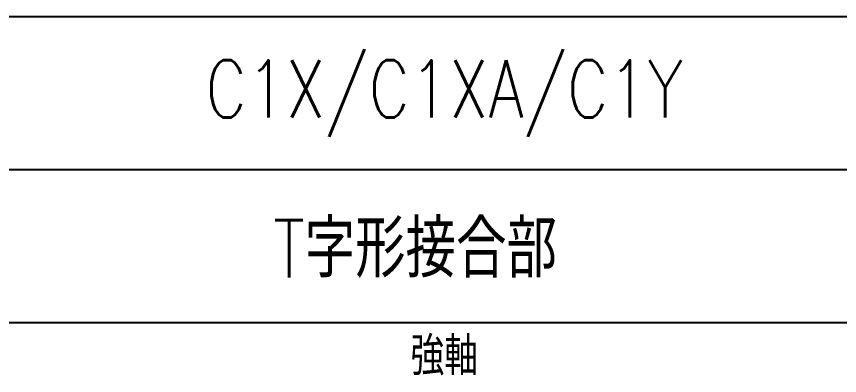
# Model space of a CAD drawing. Extents: x -668440 to 1010955, y -1678500 to 210463.
# Drawn here: x -638085 to -618698, y -883628 to -875179 of the extents above; entities that cross this region are included whole.
import ezdxf
from ezdxf.enums import TextEntityAlignment as Align

# ---------------------------------------------------------------- set-up
doc = ezdxf.new("R2010")
doc.units = 0
doc.header["$MEASUREMENT"] = 0
doc.layers.get('0').update_dxf_attribs({"color": 3, "linetype": 'CONTINUOUS'})
doc.layers.get('Defpoints').update_dxf_attribs({"color": 251, "linetype": 'CONTINUOUS'})
doc.layers.add('_1-1_L-CL', color=3, linetype='CONTINUOUS')
doc.layers.add('_1-B_TXT1', color=3, linetype='CONTINUOUS')
doc.styles.add('S020', font='simplex.shx', dxfattribs={"width": 0.8, "height": 100, "bigfont": 'extfont2.shx'})

# ---------------------------------------------------------------- blocks, each defined once
blk = doc.blocks.new('剛接合部C1Y')
at = {"layer": '_1-1_L-CL'}
for p, q in [((-232913.84825, -392142.59222), (-226827.6965, -392142.59222)), ((-232913.84825, -392142.59222), (-226827.6965, -392142.59222)), ((-232913.84825, -392502.59222), (-226827.6965, -392502.59222)), ((-232913.84825, -392862.59222), (-226827.6965, -392862.59222))]:
    blk.add_line(p, q, dxfattribs=at)
at = {"layer": 'Defpoints'}
blk.add_line((-233913.84825, -392142.59222), (-194214.20716, -392142.59222), dxfattribs=at)
at = {"layer": '_1-1_L-CL', "style": 'S020', "width": 0.8}
blk.add_text('C1X/C1XA/C1Y', height=135, dxfattribs=at).set_placement((-229870.77238, -392322.59222), align=Align.MIDDLE)
at = {"layer": '_1-B_TXT1', "style": 'S020', "width": 0.8}
blk.add_text('T字形接合部', height=135, dxfattribs=at).set_placement((-229939.38299, -392682.59222), align=Align.MIDDLE)
blk.add_text('強軸', height=90, dxfattribs=at).set_placement((-229870.77238, -393013.51949), align=Align.BOTTOM_CENTER)

msp = doc.modelspace()

# ---------------------------------------------------------------- block references
at = {"xscale": 10, "yscale": 10, "zscale": 10}
msp.add_blockref('剛接合部C1Y', (1670698.6842, 3046247.35843, 5600), dxfattribs=at)

doc.saveas('drawing.dxf')
